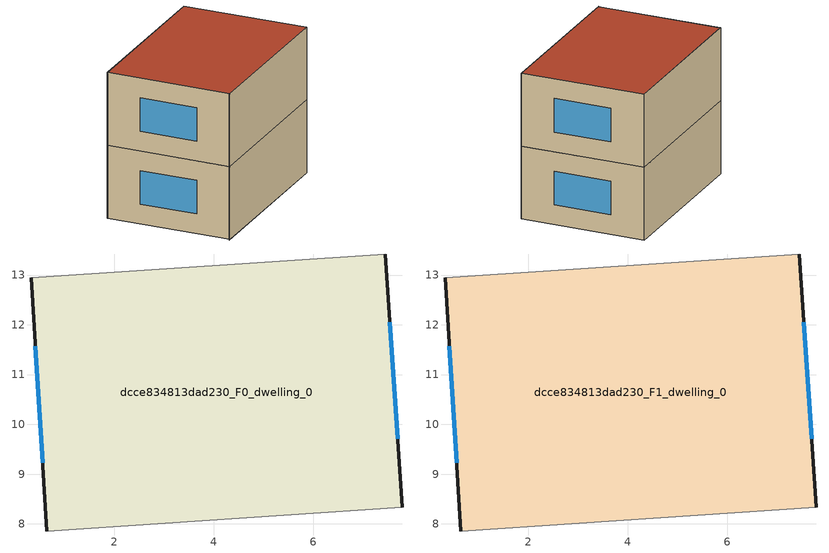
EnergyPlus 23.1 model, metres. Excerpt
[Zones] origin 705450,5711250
dcce834813dad230_F0_dwelling_0
 floor ground (EU_floor_Construction): 7.45,13.42 7.79,8.33 0.65,7.86 0.33,12.94 z0
 wall outside (EU_wall_Construction): 0.33,12.94 0.65,7.86 / 7.79,8.33 7.45,13.42 z0:3
 wall adiabatic (EU_wall_Construction): 7.45,13.42 0.33,12.94 / 0.65,7.86 7.79,8.33 z0:3
 window (EU_Window_Construction): 0.42,11.57 0.56,9.23 / 7.7,9.71 7.54,12.05 z0.81:2.19
dcce834813dad230_F1_dwelling_0
 floor to dcce834813dad230_F0_dwelling_0 (EU_floor_Construction): 7.45,13.42 7.79,8.33 0.65,7.86 0.33,12.94 z3
 wall outside (EU_wall_Construction): 0.33,12.94 0.65,7.86 / 7.79,8.33 7.45,13.42 z3:6
 wall adiabatic (EU_wall_Construction): 7.45,13.42 0.33,12.94 / 0.65,7.86 7.79,8.33 z3:6
 window (EU_Window_Construction): 0.42,11.57 0.56,9.23 / 7.7,9.71 7.54,12.05 z3.81:5.19
 roof outside (EU_roof_Construction): 7.79,8.33 7.45,13.42 0.33,12.94 0.65,7.86 z6
shading: 0.58,7.85 7.79,8.34 / 7.45,13.42 0.33,12.93 z0:6
[Building]
EU S2 Campaign: North Axis=0; Terrain=City; Solar Distribution=FullExterior
[Site:Location]
London: Latitude=51.5; Longitude=-0.5; Time Zone=0; Elevation=25
[SizingPeriod:WeatherFileDays]
AnnualSizingPeriod: Begin Month=1; Begin Day of Month=1; End Month=12; End Day of Month=31; Day of Week for Start Day=Monday; Use Weather File Daylight Saving Period=No; Use Weather File Rain and Snow Indicators=No
[MATERIAL]
EU_InternalMass_Material: Roughness=MediumRough; Thickness=0.1; Conductivity=1; Density=1800; Specific Heat=900; Thermal Absorptance=0.9; Solar Absorptance=0.7; Visible Absorptance=0.7
[MATERIAL:NOMASS] Roughness=MediumRough; Thermal Absorptance=0.9; Solar Absorptance=0.7; Visible Absorptance=0.7
Name | Thermal Resistance
EU_wall_NoMass | 0.555556
EU_roof_NoMass | 0.510204
EU_floor_NoMass | 1.68919
[WINDOWMATERIAL:SIMPLEGLAZINGSYSTEM]
EU_Window_SimpleGlazing: UFactor=3.96; Solar Heat Gain Coefficient=0.85; Visible Transmittance=0.85
[CONSTRUCTION]
EU_wall_Construction: EU_wall_NoMass
EU_roof_Construction: EU_roof_NoMass
EU_floor_Construction: EU_floor_NoMass
EU_Window_Construction: EU_Window_SimpleGlazing
EU_InternalMass_Construction: EU_InternalMass_Material
[ZONE] Type=1; Multiplier=1; Ceiling Height=autocalculate; Floor Area=autocalculate; Part of Total Floor Area=Yes
Name | Volume
dcce834813dad230_F0_dwelling_0 | 109.293
dcce834813dad230_F1_dwelling_0 | 109.292
[INTERNALMASS] Construction=EU_InternalMass_Construction; Surface Area=36.4308
Name | Zone or ZoneList
dcce834813dad230_F0_dwelling_0_EU_InternalMass | dcce834813dad230_F0_dwelling_0
dcce834813dad230_F1_dwelling_0_EU_InternalMass | dcce834813dad230_F1_dwelling_0
[OTHEREQUIPMENT] Fuel Type=Electricity; Design Level Calculation Method=Watts/Area; Power per Zone Floor Area=1; Fraction Latent=0; Fraction Radiant=0; Fraction Lost=0; Carbon Dioxide Generation Rate=0; EndUse Subcategory=EU_Step8_InternalGains
Name | Zone or ZoneList or Space or SpaceList | Schedule
EU_Step8_InternalGain_dcce834813dad230_F0_dwelling_0_f000 | dcce834813dad230_F0_dwelling_0 | EU_Step8_GainSchedule_dcce834813dad230_F0_dwelling_0_f000
EU_Step8_InternalGain_dcce834813dad230_F1_dwelling_0_f000 | dcce834813dad230_F1_dwelling_0 | EU_Step8_GainSchedule_dcce834813dad230_F1_dwelling_0_f000
[ZONEVENTILATION:DESIGNFLOWRATE] Schedule=EU_AlwaysOn; Design Flow Rate Calculation Method=AirChanges/Hour; Air Changes per Hour=0.48; Ventilation Type=Natural; Fan Pressure Rise=0; Fan Total Efficiency=1; Constant Term Coefficient=1; Temperature Term Coefficient=0; Velocity Term Coefficient=0; Velocity Squared Term Coefficient=0; Minimum Indoor Temperature=-100; Maximum Indoor Temperature=100; Delta Temperature=-100; Minimum Outdoor Temperature=-100; Maximum Outdoor Temperature=100; Maximum Wind Speed=40
Name | Zone or ZoneList or Space or SpaceList
EU_ConstantAir_dcce834813dad230_F0_dwelling_0 | dcce834813dad230_F0_dwelling_0
EU_ConstantAir_dcce834813dad230_F1_dwelling_0 | dcce834813dad230_F1_dwelling_0
[HVACTEMPLATE:THERMOSTAT] Constant Heating Setpoint=20; Constant Cooling Setpoint=50
EU_HeatOnly_dcce834813dad230_F0_dwelling_0; EU_HeatOnly_dcce834813dad230_F1_dwelling_0
[HVACTEMPLATE:ZONE:IDEALLOADSAIRSYSTEM] System Availability Schedule=EU_AlwaysOn; Maximum Heating Supply Air Temperature=50; Minimum Cooling Supply Air Temperature=13; Maximum Heating Supply Air Humidity Ratio=0.0156; Minimum Cooling Supply Air Humidity Ratio=0.0077; Heating Limit=NoLimit; Cooling Limit=NoLimit; Heating Availability Schedule=EU_AlwaysOn; Cooling Availability Schedule=EU_CoolingOff; Dehumidification Control Type=ConstantSensibleHeatRatio; Cooling Sensible Heat Ratio=0.7; Dehumidification Setpoint=60; Humidification Control Type=None; Humidification Setpoint=30; Outdoor Air Method=None; Outdoor Air Flow Rate per Person=0.00944; Outdoor Air Flow Rate per Zone Floor Area=0; Outdoor Air Flow Rate per Zone=0; Demand Controlled Ventilation Type=None; Outdoor Air Economizer Type=NoEconomizer; Heat Recovery Type=None; Sensible Heat Recovery Effectiveness=0.7; Latent Heat Recovery Effectiveness=0.65
Name | Template Thermostat
dcce834813dad230_F0_dwelling_0 | EU_HeatOnly_dcce834813dad230_F0_dwelling_0
dcce834813dad230_F1_dwelling_0 | EU_HeatOnly_dcce834813dad230_F1_dwelling_0
[SIZING:ZONE] Zone Cooling Design Supply Air Temperature Input Method=SupplyAirTemperature; Zone Cooling Design Supply Air Temperature=13; Zone Heating Design Supply Air Temperature Input Method=SupplyAirTemperature; Zone Heating Design Supply Air Temperature=50; Zone Cooling Design Supply Air Humidity Ratio=0.008; Zone Heating Design Supply Air Humidity Ratio=0.008; Cooling Design Air Flow Method=DesignDay; Cooling Design Air Flow Rate=0; Cooling Minimum Air Flow per Zone Floor Area=0.000762; Cooling Minimum Air Flow=0; Cooling Minimum Air Flow Fraction=0.2; Heating Design Air Flow Method=DesignDay; Heating Design Air Flow Rate=0; Heating Maximum Air Flow per Zone Floor Area=0.002032; Heating Maximum Air Flow=0.141576; Heating Maximum Air Flow Fraction=0.3; Account for Dedicated Outdoor Air System=No; Dedicated Outdoor Air System Control Strategy=NeutralSupplyAir; Dedicated Outdoor Air Low Setpoint Temperature for Design=autosize; Dedicated Outdoor Air High Setpoint Temperature for Design=autosize; Zone Load Sizing Method=Sensible Load Only No Latent Load; Zone Latent Cooling Design Supply Air Humidity Ratio Input Method=HumidityRatioDifference; Zone Cooling Design Supply Air Humidity Ratio Difference=0.005; Zone Latent Heating Design Supply Air Humidity Ratio Input Method=HumidityRatioDifference; Zone Humidification Design Supply Air Humidity Ratio Difference=0.005
dcce834813dad230_F0_dwelling_0; dcce834813dad230_F1_dwelling_0
[SCHEDULE:CONSTANT]
Name | Hourly Value
EU_AlwaysOn | 1
EU_CoolingOff | 0
[SCHEDULE:FILE] Column Number=1; Rows to Skip at Top=0; Number of Hours of Data=8760; Column Separator=Comma; Interpolate to Timestep=No; Minutes per Item=60; Adjust Schedule for Daylight Savings=Yes
Name | File
EU_Step8_GainSchedule_dcce834813dad230_F0_dwelling_0_f000 | ../../schedules/dcce834813dad230/dcce834813dad230_F0_dwelling_0_f000_gain.csv
EU_Step8_GainSchedule_dcce834813dad230_F1_dwelling_0_f000 | ../../schedules/dcce834813dad230/dcce834813dad230_F1_dwelling_0_f000_gain.csv
